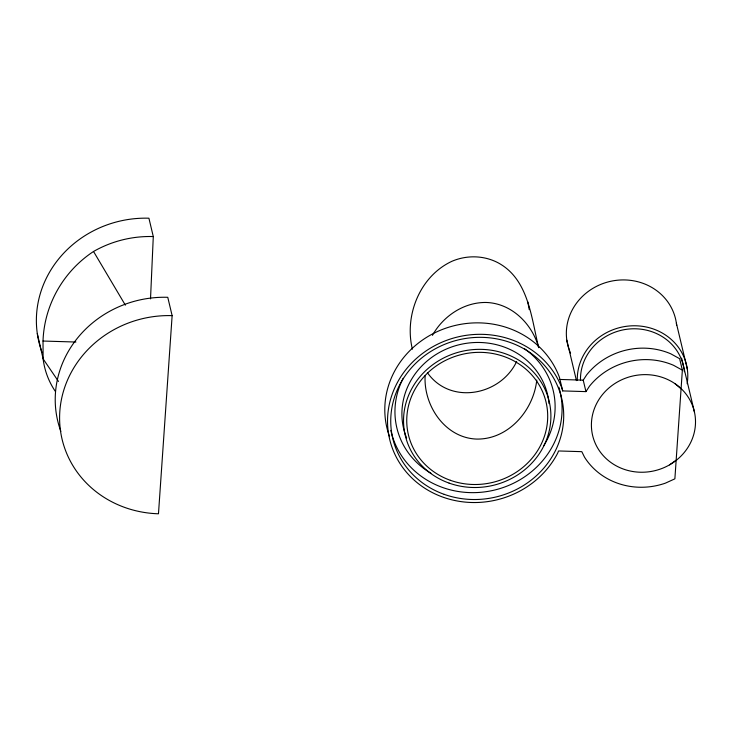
<?xml version="1.0" encoding="UTF-8"?>
<svg xmlns="http://www.w3.org/2000/svg" width="732" height="732" viewBox="0 0 732 732"><rect width="100%" height="100%" fill="white"/><g stroke="black" fill="none" stroke-linecap="round" stroke-linejoin="round"><path stroke-width="1.1" d="M150.518 298.885L153.29 236.555L148.916 218.209A106.094 98.71 -13.4 0 0 42.017 352.266M172.13 315.638L158.478 513.791A106.094 98.71 -13.4 0 1 59.814 411.54A106.094 98.71 -13.4 0 1 172.13 315.638L167.765 297.302A106.094 98.71 -13.4 0 0 60.857 431.349M682.361 370.154L674.877 478.838L665.388 483.157A68.323 63.565 -13.4 0 1 584.529 457.18L581.812 451.662L558.543 450.958L557.702 453.09A90.018 83.759 -13.4 0 1 418.137 483.477A90.018 83.759 -13.4 0 1 427.323 350.088A90.018 83.759 -13.4 0 1 562.13 388.747L562.679 390.915L585.957 391.62L589.416 386.286A68.323 63.565 -13.4 0 1 673.513 365.277L682.361 370.154L679.635 358.689L670.777 353.812A68.323 63.565 -13.4 0 0 586.68 374.83L583.221 380.155L585.957 391.62M536.766 380.082C533.582 410.176 508.594 439.548 476.77 439.081C445.019 438.038 423.389 405.528 425.127 375.635M432.456 335.329C443.125 316.178 463.841 302.133 486.185 302.472C511.659 303.277 532.31 323.928 538.706 347.7C531.222 317.78 528.705 279.093 497.888 262.687C483.669 255.294 466.558 254.992 451.891 261.306C419.839 276.193 404.137 315.62 412.391 349.173M516.646 361.526C500.578 395.545 450.29 405.372 427.397 372.68M669.515 464.866L676.158 460.199M55.458 391.574A109.132 89.542 -18.3 0 1 43.115 358.872L43.014 341.039L75.908 342.036M389.58 436.638A90.018 83.759 -13.4 0 1 445.587 328.265A90.018 83.759 -13.4 0 1 559.404 377.282L559.953 379.45L583.221 380.155M675.105 383.742L681.08 388.793M58.487 381.445L43.115 358.872L37.295 333.499M153.29 236.555A106.094 98.71 -13.4 0 0 93.531 251.479L125.364 305.171M676.386 323.26L687.311 369.111M681.602 358.186L694.503 412.317A52.247 48.614 -13.4 0 1 626.757 470.154A52.247 48.614 -13.4 0 1 609.097 387.832A52.247 48.614 -13.4 0 1 694.503 412.317M566.824 340.206L576.45 380.603M559.953 379.45L562.679 390.915M527.781 301.849L529.245 309.636M406.644 438.02A73.95 68.799 -13.4 0 1 459.376 344.68A73.95 68.799 -13.4 0 1 549.009 403.597M558.891 387.219A86.806 80.767 -13.4 0 1 495.884 489.726A86.806 80.767 -13.4 0 1 390.842 430.379M524.615 348.807A80.374 74.783 -13.4 0 1 543.666 445.843M430.901 473.229A80.374 74.783 -13.4 0 1 403.176 378.307M568.92 348.963A55.458 51.597 -13.4 0 1 610.772 281.28A55.458 51.597 -13.4 0 1 676.652 325.493M570.567 353.144A55.458 51.597 -13.4 0 1 569.295 350.015M577.283 380.439A55.458 51.597 -13.4 0 1 636.099 325.795A55.458 51.597 -13.4 0 1 687.156 383.751M684.136 369.605A52.247 48.614 -13.4 0 1 684.383 371.71M580.485 380.274A52.247 48.614 -13.4 0 1 627.955 329.125A52.247 48.614 -13.4 0 1 683.972 368.562M43.014 341.039A109.132 105.417 -52.7 0 1 93.531 251.479M444.187 494.347A86.806 80.767 -13.4 0 0 562.963 405.162A86.806 80.767 -13.4 0 0 424.514 355.77A86.806 80.767 -13.4 0 0 444.187 494.347M449.082 483.102A73.95 68.799 -13.4 0 0 550.263 407.129A73.95 68.799 -13.4 0 0 432.319 365.048A73.95 68.799 -13.4 0 0 449.082 483.102M450.308 480.293A70.73 65.807 -13.4 0 0 547.088 407.614A70.73 65.807 -13.4 0 0 434.268 367.373A70.73 65.807 -13.4 0 0 450.308 480.293"/></g></svg>
